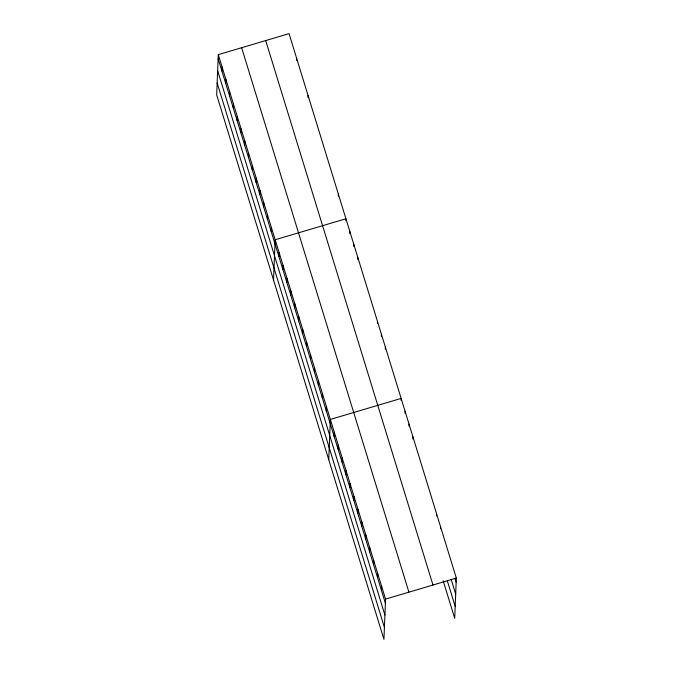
<?xml version="1.0" encoding="UTF-8"?>
<svg xmlns="http://www.w3.org/2000/svg" width="673" height="673" viewBox="0 0 673 673"><rect width="100%" height="100%" fill="white"/><g stroke="black" fill="none" stroke-linecap="round" stroke-linejoin="round"><path stroke-width="1.01" d="M218.288 54.648L216.672 94.91L383.938 639.35L385.553 599.088L218.288 54.648L289.062 33.65L456.328 578.09L454.712 618.352L443.187 580.841M221.913 71.06L222.073 66.989M225.707 83.402L225.867 79.33M229.493 95.743L229.661 91.671M233.287 108.084L233.447 104.012M237.081 120.425L237.241 116.353M240.867 132.766L241.035 128.694M244.661 145.099L244.829 141.036M248.455 157.44L248.615 153.377M252.24 169.781L252.409 165.718M256.034 182.122L256.203 178.059M259.828 194.463L259.988 190.4M263.623 206.804L263.782 202.741M267.408 219.146L267.576 215.074M271.202 231.487L271.362 227.415M273.541 280.018L275.156 239.756L345.939 218.759L345.855 220.794M278.933 256.665L279.102 252.594M282.879 269.494L283.039 265.423M286.824 282.332L286.984 278.26M296.566 60.368L296.65 58.332M290.761 295.161L290.929 291.089M294.707 307.998L294.867 303.927M298.652 320.828L298.812 316.756M307.94 97.392L308.024 95.356M302.589 333.665L302.757 329.593M306.535 346.494L306.695 342.422M310.48 359.323L310.64 355.26M314.417 372.161L314.585 368.089M318.363 384.99L318.522 380.926M322.308 397.827L322.468 393.755M326.245 410.656L326.413 406.593M338.275 196.112L338.351 194.076M328.735 459.684L330.35 419.422L401.133 398.424L401.049 400.46M334.136 436.323L334.296 432.259M338.073 449.16L338.241 445.089M349.8 233.624L349.876 231.596M342.019 461.989L342.178 457.926M353.737 246.461L353.821 244.425M345.964 474.827L346.124 470.755M357.683 259.29L357.767 257.263M349.901 487.656L350.069 483.593M353.847 500.493L354.015 496.422M357.792 513.322L357.952 509.259M361.729 526.16L361.897 522.088M365.675 538.989L365.843 534.926M377.393 323.461L377.477 321.425M369.62 551.826L369.78 547.755M381.339 336.29L381.423 334.262M373.557 564.655L373.725 560.592M385.284 349.127L385.36 347.091M377.503 577.493L377.671 573.421M381.448 590.322L381.608 586.259M404.995 413.289L405.079 411.262M408.94 426.127L409.016 424.091M412.877 438.956L412.961 436.928M436.533 515.955L436.617 513.928M440.479 528.793L440.563 526.757M385.553 599.088L456.328 578.09M454.956 578.208L456.168 582.162M451.137 579.293L455.688 594.099M447.309 580.74L455.192 606.407M265.709 40.582L432.975 585.022M241.641 47.716L408.906 592.164M218.119 58.719L385.385 603.159M217.64 70.665L384.906 615.105M217.152 82.964L384.418 627.404"/></g></svg>
